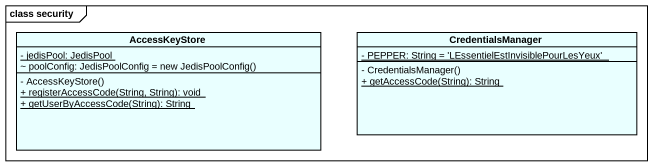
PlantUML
@startuml
mainframe class security
hide circle
hide empty members
skinparam classAttributeIconSize 0
class AccessKeyStore #E9FFFF {
  {static} - jedisPool: JedisPool
  {field} ~ poolConfig: JedisPoolConfig = new JedisPoolConfig()
  - AccessKeyStore()
  {static} + registerAccessCode(String, String): void
  {static} + getUserByAccessCode(String): String
}
class CredentialsManager #E9FFFF {
  {static} - PEPPER: String = 'LEssentielEstInvisiblePourLesYeux'
  - CredentialsManager()
  {static} + getAccessCode(String): String
}
@enduml
